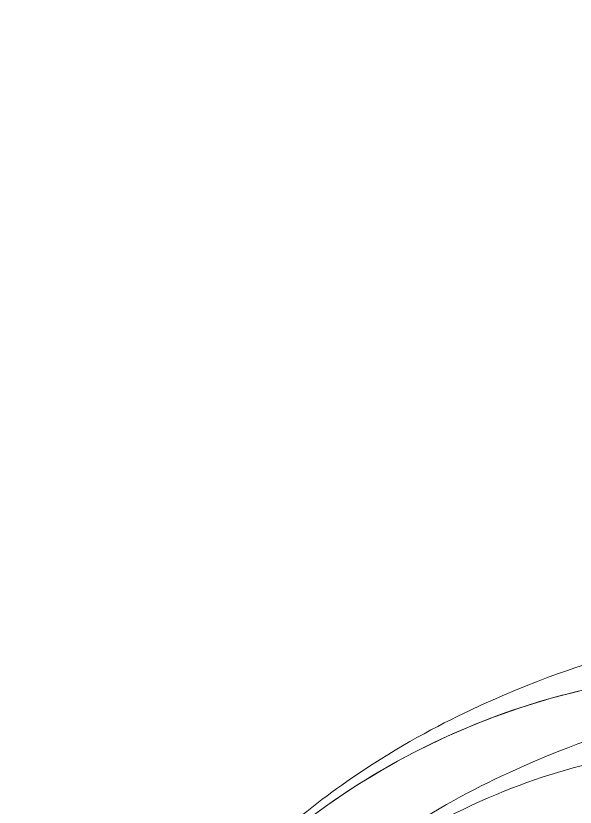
# Model space of a CAD drawing. Header units: millimetres. Extents: x -6314 to 11113, y -129 to 3675.
# Drawn here: x -4212.46 to -4207.86, y 1823.58 to 1830.1 of the extents above; entities that cross this region are included whole.
import ezdxf

# ---------------------------------------------------------------- set-up
doc = ezdxf.new("R2010")
doc.units = ezdxf.units.MM
doc.layers.add('Equipment', color=123, linetype='Continuous')

# ---------------------------------------------------------------- blocks, each defined once
blk = doc.blocks.new('A$C161d446f')
at = {"layer": 'Equipment', "linetype": 'Continuous', "lineweight": 0}
blk.add_arc((134.3, 141.2152), 6, 316.92518, 90, dxfattribs=at)
for points, knots in [([(12.9891, 152.6061), (13.6554, 152.5852), (14.3218, 152.5643), (16.4596, 152.4971), (17.9308, 152.4509), (20.8689, 152.3584), (22.3362, 152.3122), (25.2632, 152.2199), (26.7234, 152.1738), (29.6367, 152.0815), (31.0902, 152.0354), (33.9906, 151.9431), (35.4379, 151.8969), (38.3231, 151.8044), (39.7614, 151.7582), (42.6257, 151.6656), (44.0521, 151.6194), (46.8898, 151.5269), (48.3015, 151.4806), (51.1069, 151.3881), (52.5011, 151.3419), (55.2688, 151.2496), (56.6428, 151.2034), (59.3716, 151.1111), (60.7269, 151.0649), (63.4175, 150.9725), (64.7534, 150.9262), (67.4027, 150.8337), (68.7165, 150.7874), (71.3191, 150.6948), (72.6083, 150.6485), (75.159, 150.5559), (76.421, 150.5096), (78.9147, 150.417), (80.1469, 150.3707), (82.5792, 150.2783), (83.7798, 150.2321), (86.1506, 150.1396), (87.3212, 150.0933), (89.631, 150.0007), (90.7704, 149.9544), (93.0155, 149.8616), (94.1215, 149.8152), (96.2974, 149.7224), (97.3677, 149.676), (99.4702, 149.5831), (100.5028, 149.5367), (102.5277, 149.4439), (103.5205, 149.3975), (105.4649, 149.3047), (106.4169, 149.2583), (108.2814, 149.1654), (109.1941, 149.1188), (110.9788, 149.0257), (111.851, 148.979), (113.5528, 148.8856), (114.3827, 148.8389), (115.9986, 148.7453), (116.7848, 148.6984), (118.3118, 148.6046), (119.0529, 148.5576), (120.4886, 148.4635), (121.1834, 148.4164), (122.5267, 148.322), (123.1753, 148.2746), (124.4278, 148.1795), (125.0317, 148.1318), (126.1945, 148.0357), (126.7533, 147.9874), (127.826, 147.8899), (128.3398, 147.8408), (129.3235, 147.7413), (129.7931, 147.6909), (130.6912, 147.5882), (131.119, 147.5358), (131.9394, 147.4273), (132.3306, 147.3712), (133.0924, 147.251), (133.4603, 147.1869), (134.2211, 147.0359), (134.607, 146.9491), (135.4062, 146.7236), (135.8151, 146.5973), (136.621, 146.2152), (136.9364, 146.0478), (137.508, 145.642), (137.7264, 145.4685), (138.1306, 145.0856), (138.315, 144.8888), (138.6591, 144.4555), (138.8229, 144.2173), (139.1083, 143.7164), (139.2328, 143.456), (139.444, 142.9032), (139.5301, 142.6098), (139.6523, 142.0042), (139.6886, 141.6887), (139.699, 141.3201), (139.6998, 141.2678), (139.6998, 141.2155)], [0, 0, 0, 0, 10.000336, 10.000336, 32.087042, 32.087042, 54.156362, 54.156362, 76.192624, 76.192624, 98.228206, 98.228206, 120.30095, 120.30095, 142.39661, 142.39661, 164.500525, 164.500525, 186.597886, 186.597886, 208.674032, 208.674032, 230.716243, 230.716243, 252.774044, 252.774044, 274.866975, 274.866975, 296.980847, 296.980847, 319.101149, 319.101149, 341.213319, 341.213319, 363.303046, 363.303046, 385.363403, 385.363403, 407.453105, 407.453105, 429.577938, 429.577938, 451.724189, 451.724189, 473.878015, 473.878015, 496.025768, 496.025768, 518.154361, 518.154361, 540.266898, 540.266898, 562.42537, 562.42537, 584.628156, 584.628156, 606.864834, 606.864834, 629.126099, 629.126099, 651.404653, 651.404653, 673.696457, 673.696457, 696.025268, 696.025268, 718.467973, 718.467973, 741.045373, 741.045373, 763.793565, 763.793565, 786.783349, 786.783349, 810.156466, 810.156466, 834.205119, 834.205119, 859.669122, 859.669122, 888.967389, 888.967389, 917.348366, 917.348366, 931.834206, 931.834206, 939.747459, 939.747459, 946.14517, 946.14517, 952.194085, 952.194085, 957.772967, 957.772967, 963.471096, 963.471096, 969.223793, 969.223793, 970.1739, 970.1739, 970.1739, 970.1739]), ([(132.8751, 147.8923), (133.2595, 147.8308), (133.6228, 147.7667), (134.4114, 147.6085), (134.8277, 147.5138), (135.6638, 147.2697), (136.0735, 147.1381), (136.8697, 146.7613), (137.178, 146.5985), (137.742, 146.2162), (137.9669, 146.0469), (138.3903, 145.6727), (138.587, 145.4785), (138.9586, 145.0527), (139.1348, 144.8231), (139.3, 144.5695)], [836.321343, 836.321343, 836.321343, 836.321343, 861.121126, 861.121126, 891.771068, 891.771068, 917.847989, 917.847989, 931.16714, 931.16714, 938.959544, 938.959544, 945.387283, 945.387283, 951.420003, 951.420003, 951.420003, 951.420003]), ([(134.3, 147.2152), (135.0909, 147.2152), (135.8818, 147.0563), (137.4334, 146.4098), (138.0718, 145.9283), (139.2393, 144.7612), (139.624, 144.0392), (140.1462, 142.7808), (140.2998, 142.0026), (140.2997, 140.4278), (140.146, 139.6495), (139.7222, 138.6279), (139.5499, 138.2746), (139.3, 137.8986)], [0, 0, 0, 0, 1.186419, 1.186419, 2.52131, 2.52131, 4.481404, 4.481404, 7.195981, 7.195981, 9.910456, 9.910456, 10.99136, 10.99136, 10.99136, 10.99136]), ([(134.3, 135.8152), (135.012, 135.8152), (135.7238, 135.9583), (137.1181, 136.5395), (137.6929, 136.9718), (138.7484, 138.0267), (139.0934, 138.678), (139.5614, 139.8061), (139.6997, 140.5065), (139.6998, 141.9239), (139.5616, 142.6242), (139.0916, 143.7568), (138.7453, 144.4066), (137.6946, 145.457), (137.12, 145.8903), (135.7236, 146.4722), (135.0119, 146.6152), (134.3, 146.6152)], [-12.913963, -12.913963, -12.913963, -12.913963, -11.854883, -11.854883, -10.666929, -10.666929, -8.919238, -8.919238, -6.476283, -6.476283, -4.033235, -4.033235, -2.269179, -2.269179, -1.067779, -1.067779, 0, 0, 0, 0])]:
    blk.add_open_spline(points, degree=3, knots=knots, dxfattribs=at)

msp = doc.modelspace()

# ---------------------------------------------------------------- block references
at = {"xscale": -1}
msp.add_blockref('A$C161d446f', (-4072.1234, 1677.4907), dxfattribs=at)

doc.saveas('drawing.dxf')
